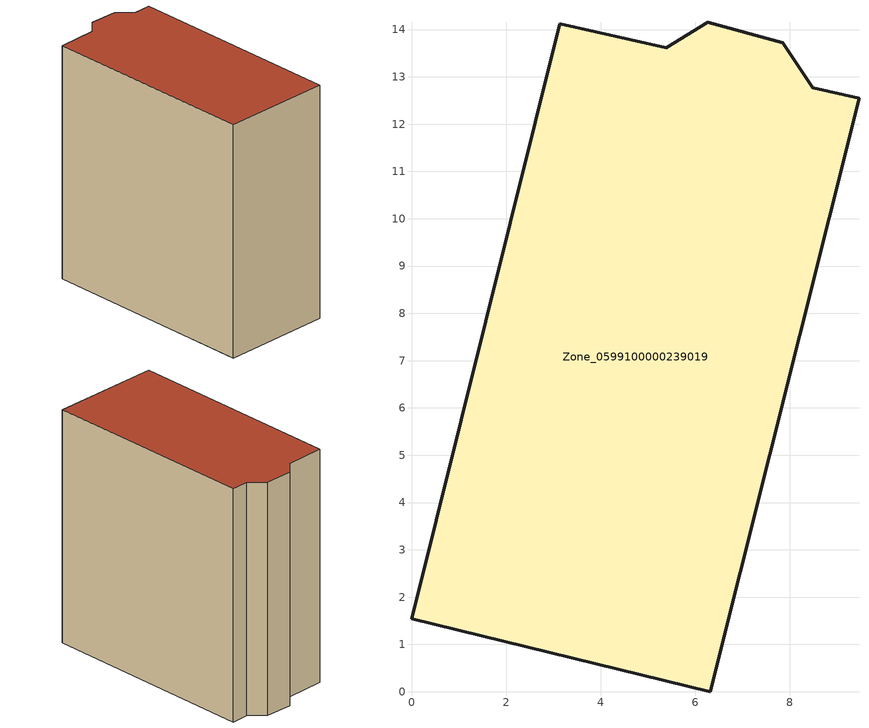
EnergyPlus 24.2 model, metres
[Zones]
Zone_0599100000239019
 floor ground (C_G): 6.32,0 0,1.55 3.14,14.12 5.39,13.62 6.26,14.16 7.85,13.73 8.48,12.77 9.46,12.54 z0
 wall outside (C_F): 0,1.55 6.32,0 9.46,12.54 8.48,12.77 7.85,13.73 6.26,14.16 5.39,13.62 3.14,14.12 0,1.55 z0:14.02
 roof outside (C_R): 5.39,13.62 3.14,14.12 0,1.55 6.32,0 9.46,12.54 8.48,12.77 7.85,13.73 6.26,14.16 z14.02
[BUILDING]
Pand.0599100000239019: North Axis=0; Terrain=City; Loads Convergence Tolerance Value=0.04; Temperature Convergence Tolerance Value=0.4; Solar Distribution=FullExterior; Maximum Number of Warmup Days=25; Minimum Number of Warmup Days=1
[Site:Location]
Rotterdam.The.Hague.AP_ZH_NLD Design_Conditions: Latitude=51.96; Longitude=4.45; Time Zone=1; Elevation=-4.5
[SITE:GROUNDTEMPERATURE:BUILDINGSURFACE]
18, 18, 18, 18, 18, 18, 18, 18, 18, 18, 18, 18
[MATERIAL] Thermal Absorptance=0.9; Solar Absorptance=0.7; Visible Absorptance=0.7
Name | Roughness | Thickness | Conductivity | Density | Specific Heat
G.TI.1946 | MediumSmooth | 0.15 | 1 | 540 | 1210
F.TI.1946 | Rough | 0.3 | 0.857143 | 1920 | 840
R.TI.1946 | MediumRough | 0.2 | 0.1 | 1500 | 1000
[CONSTRUCTION]
C_G: G.TI.1946
C_F: F.TI.1946
C_R: R.TI.1946
[ZONE]
Zone_0599100000239019: Type=1; Multiplier=1; Ceiling Height=Autocalculate; Volume=Autocalculate; Floor Area=autocalculate; Part of Total Floor Area=Yes
[ZONEINFILTRATION:DESIGNFLOWRATE]
Infil_Zone_0599100000239019: Zone or ZoneList or Space or SpaceList=Zone_0599100000239019; Schedule=AlwaysOn; Design Flow Rate Calculation Method=Flow/Area; Flow Rate per Floor Area=0.003; Constant Term Coefficient=1; Temperature Term Coefficient=0; Velocity Term Coefficient=0; Velocity Squared Term Coefficient=0
[HVACTEMPLATE:ZONE:IDEALLOADSAIRSYSTEM]
Zone_0599100000239019: Maximum Heating Supply Air Temperature=50; Minimum Cooling Supply Air Temperature=13; Maximum Heating Supply Air Humidity Ratio=0.0156; Minimum Cooling Supply Air Humidity Ratio=0.0077; Heating Limit=NoLimit; Cooling Limit=NoLimit; Dehumidification Control Type=ConstantSensibleHeatRatio; Cooling Sensible Heat Ratio=0.7; Dehumidification Setpoint=60; Humidification Control Type=None; Humidification Setpoint=30; Outdoor Air Method=None; Outdoor Air Flow Rate per Person=0.00944; Outdoor Air Flow Rate per Zone Floor Area=0; Outdoor Air Flow Rate per Zone=0; Demand Controlled Ventilation Type=None; Outdoor Air Economizer Type=NoEconomizer; Heat Recovery Type=None; Sensible Heat Recovery Effectiveness=0.7; Latent Heat Recovery Effectiveness=0.65
[ZONECONTROL:THERMOSTAT]
ThermostatControl_Zone_0599100000239019: Zone or ZoneList=Zone_0599100000239019; Control Type Schedule=DualSetpointControlType; Control 1=Thermostat_Zone_0599100000239019; Temperature Difference Between Cutout And Setpoint=0
[THERMOSTATSETPOINT:DUALSETPOINT]
Thermostat_Zone_0599100000239019: Heating Setpoint Temperature Schedule=HeatingSetpoint_Zone_0599100000239019; Cooling Setpoint Temperature Schedule=CoolingSetpoint_Zone_0599100000239019
[SCHEDULE:COMPACT]
HeatingSetpoint_Zone_0599100000239019: Through: 12/31, For: AllDays, Until: 24:00, 21
CoolingSetpoint_Zone_0599100000239019: Through: 12/31, For: AllDays, Until: 24:00, 24
DualSetpointControlType: Through: 12/31, For: AllDays, Until: 24:00, 4
AlwaysOn: Through: 12/31, For: AllDays, Until: 24:00, 1
